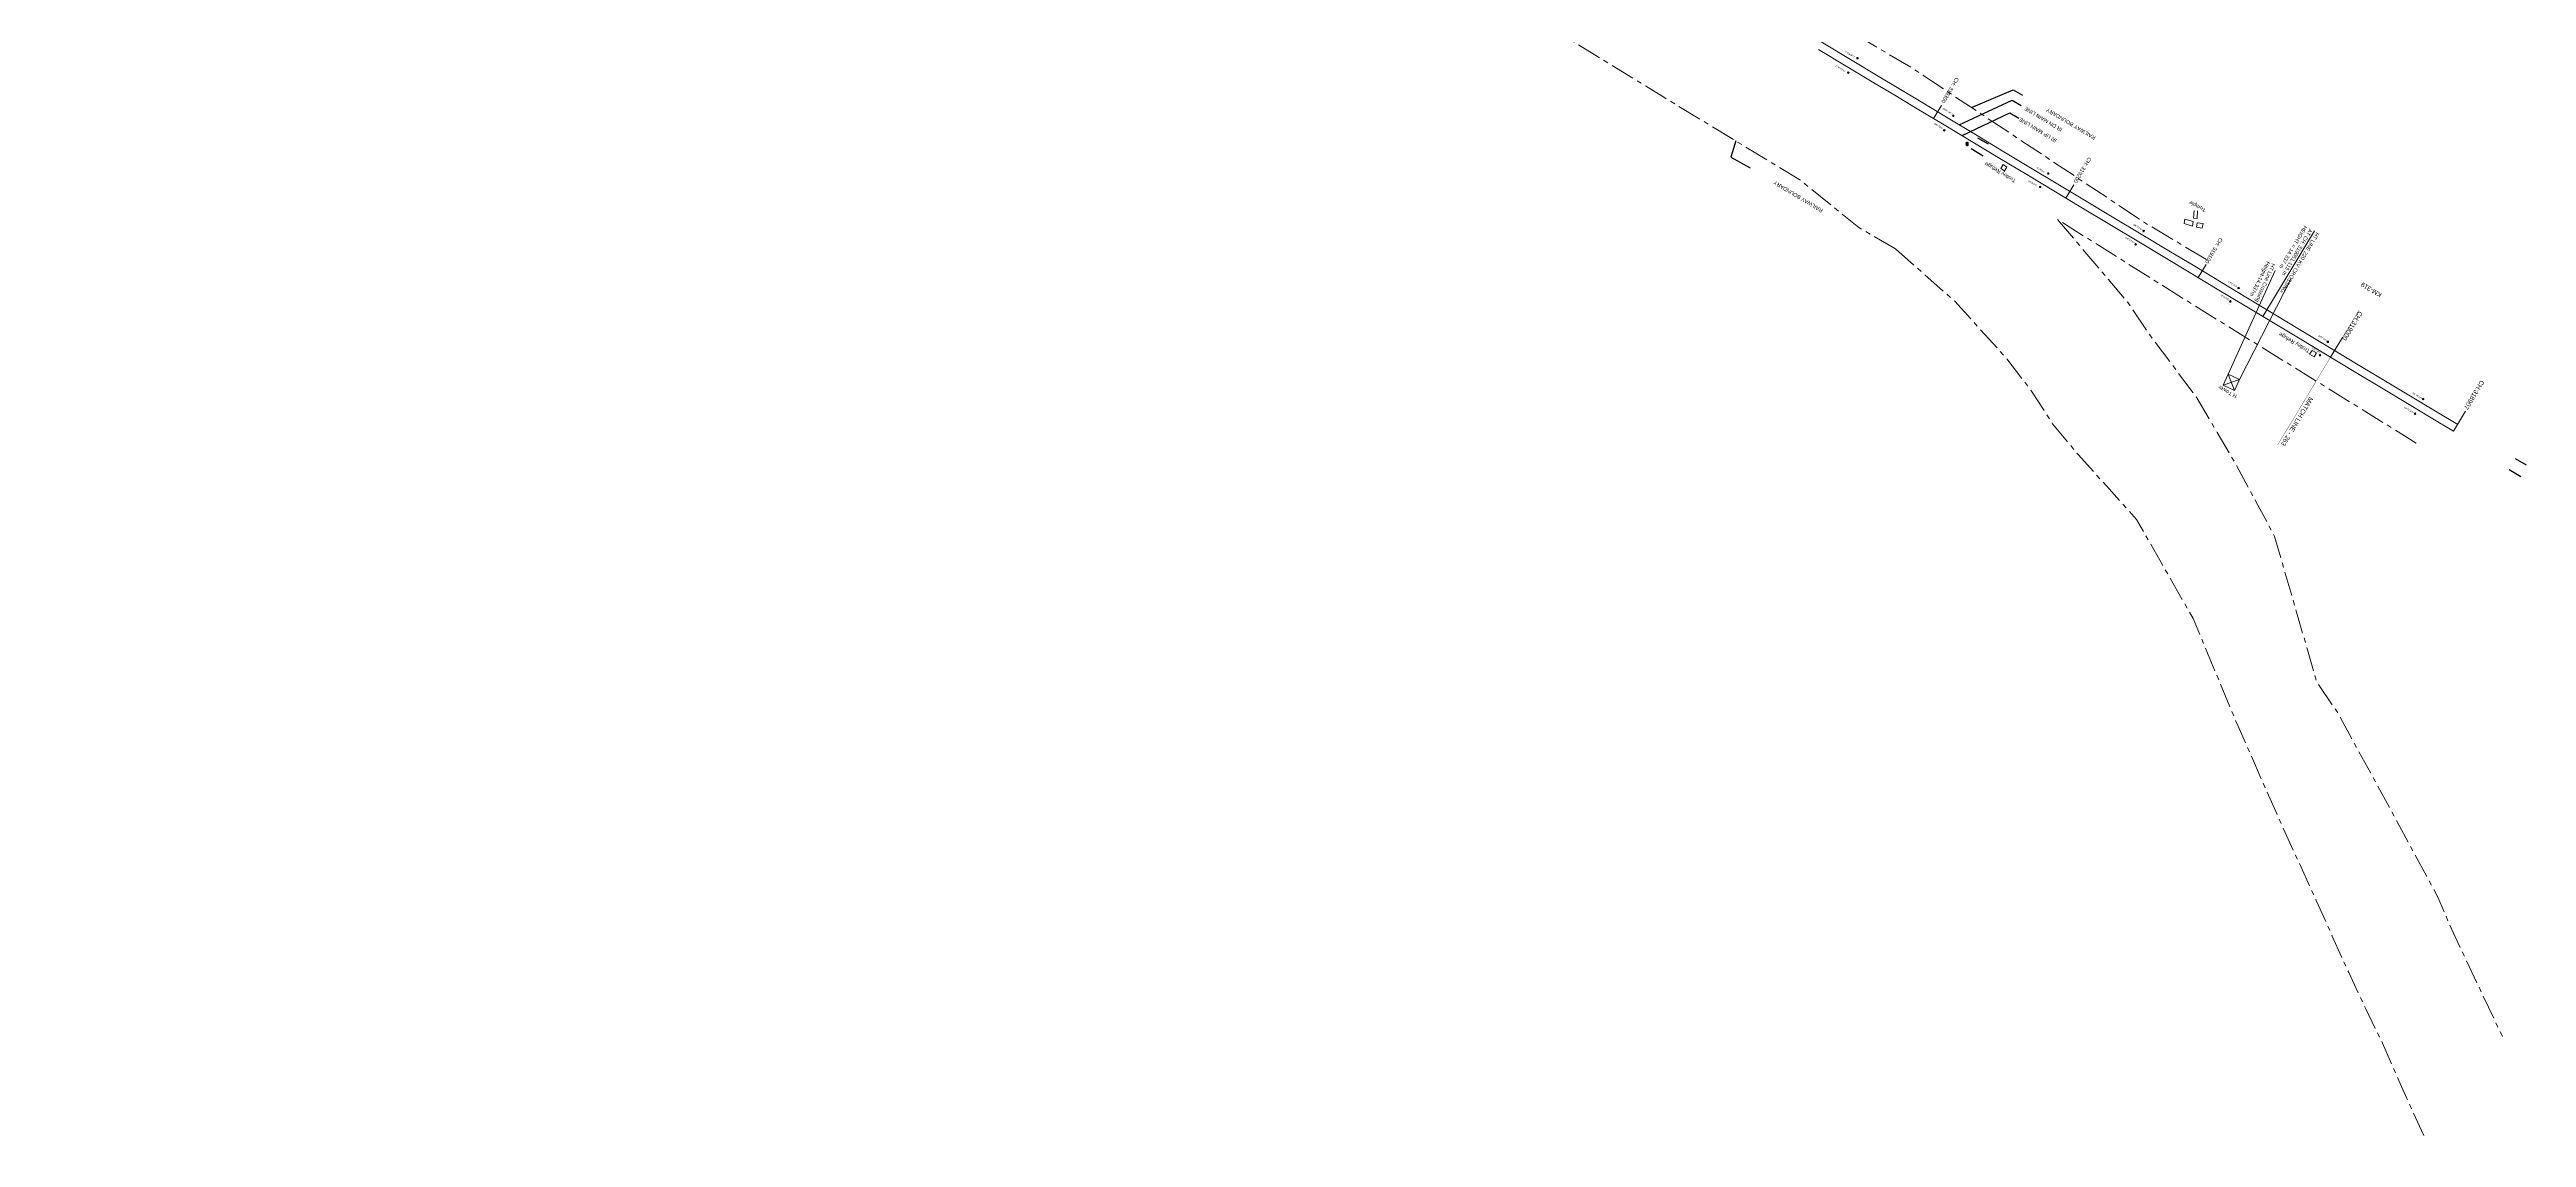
# Model space of a CAD drawing. Header units: metres. Extents: x 618808 to 629364, y 3390217 to 3397014.
# Drawn here: x 627760 to 629364, y 3390217 to 3390922 of the extents above; entities that cross this region are included whole.
import ezdxf
from ezdxf.enums import TextEntityAlignment as Align

# ---------------------------------------------------------------- set-up
doc = ezdxf.new("R2010")
doc.units = ezdxf.units.M
doc.header["$MEASUREMENT"] = 0
doc.linetypes.add('CENTER', pattern=[50.8, 31.75, -6.35, 6.35, -6.35])
doc.linetypes.add('PHANTOM2', pattern=[1.25, 0.625, -0.125, 0.125, -0.125, 0.125, -0.125])
for name, color, linetype, lineweight in [('Existing Chainage', 7, 'Continuous', 0), ('Existing IR Track', 143, 'Continuous', 0), ('Existing Railway Boundary', 7, 'CENTER', 0), ('flow direction', 7, 'Continuous', 0), ('HT & LT DETAILS IN PLAN', 7, 'Continuous', 0), ('IR Cut & Connection', 190, 'Continuous', 0), ('KM STONE', 7, 'Continuous', 0), ('MATCH LINE', 7, 'Continuous', 0), ('OHE MAST', 8, 'Continuous', 0), ('OHE MAST TEXT', 8, 'Continuous', 0), ('PWR_LINE', 134, 'POWER', 0), ('Religious_Place', 251, 'Continuous', 0), ('Sign Board', 251, 'Continuous', 0), ('Text', 251, 'Continuous', 0), ('Text1', 251, 'Continuous', 0), ('Tower', 7, 'Continuous', 0), ('Trolley Stand', 7, 'Continuous', 0)]:
    doc.layers.add(name, color=color, linetype=linetype, lineweight=lineweight)
doc.styles.get("Standard").update_dxf_attribs({"font": 'arial.ttf'})
doc.styles.add('Style-Arial', font='arial.ttf')
doc.styles.add('Text', font='arial.ttf', dxfattribs={"height": 2})
doc.linetypes.add('POWER', pattern='A,10,-0.2,[131,ltypeshp.shx,S=0.4,R=0,X=-0.2,Y=0],-0.2,[131,ltypeshp.shx,S=0.4,R=180,X=1.2,Y=0],-1.4,[131,ltypeshp.shx,S=0.4,R=0,X=-0.2,Y=0],-0.2,[131,ltypeshp.shx,S=0.4,R=180,X=1.2,Y=0],-1.4,[131,ltypeshp.shx,S=0.4,R=0,X=-0.2,Y=0],-0.2,[131,ltypeshp.shx,S=0.4,R=180,X=1.2,Y=0],-1.2', length=14.8)
doc.dimstyles.new('ISO-25', dxfattribs={"dimtxt": 2.5, "dimasz": 2.5, "dimexe": 1.25, "dimexo": 0.625, "dimtad": 1, "dimtxsty": 'Standard', "dimcen": 2.5, "dimadec": 0, "dimazin": 0, "dimtfac": 1, "dimtmove": 0, "dimatfit": 3, "dimfxl": 1, "dimarcsym": 0})

# ---------------------------------------------------------------- blocks, each defined once
blk = doc.blocks.new('SIG')
for color, points in [(1, [(-0.2, 0.4, 0.180295), (0, 0.3, -0.00255), (0, 0.3, -0.00255), (0, 0.3, 0.180295), (0.2, 0.4, -0.002654), (0.2, 0.4, 0.184495), (0.3, 0.7, 1.000001), (-0.3, 0.7, 0.184495), (-0.2, 0.4, -0.002654)]), (2, [(0.2, -0.2, -0.002654), (0.2, -0.2, 0.184495), (0.3, 0, 1.000001), (-0.3, 0, 0.184495), (-0.2, -0.2, -0.002654), (-0.2, -0.2, 0.180295), (0, -0.3, -0.00255), (0, -0.3, -0.00255), (0, -0.3, 0.180295)]), (3, [(0.2, -0.9, -0.002654), (0.2, -0.9, 0.184495), (0.3, -0.6, 1.000001), (-0.3, -0.6, 0.184495), (-0.2, -0.9, -0.002654), (-0.2, -0.9, 0.395599)])]:
    blk.add_hatch(color=color).paths.add_polyline_path(points)
for p, q in [((-0.3, 1), (-0.3, -0.9)), ((0.3, -0.9), (0.3, 1))]:
    blk.add_line(p, q)
at = {"flags": 128}
for points in [[(-0.3, 1), (-0.8, 1, 0.198758), (-0.4, 0.4, 0.003814), (-0.3, 0.4)], [(-0.3, 0.3), (-0.8, 0.3, 0.198758), (-0.4, -0.2, 0.003727), (-0.3, -0.3)], [(0.3, 1), (0.8, 1, -0.198758), (0.4, 0.4, -0.003814), (0.3, 0.4)], [(0.3, 0.3), (0.8, 0.3, -0.198758), (0.4, -0.2, -0.003727), (0.3, -0.3)], [(-0.3, -0.3), (-0.8, -0.3, 0.198758), (-0.4, -0.9, 0.003639), (-0.3, -0.9)], [(0.3, -0.3), (0.8, -0.3, -0.198758), (0.4, -0.9, -0.003639), (0.3, -0.9)]]:
    blk.add_lwpolyline(points, format="xyb", dxfattribs=at)
for centre, radius, start, end in [((0, 0.9), 0.324, 12.4049, 167.5951), ((0, 0.8), 0.357, 27.7578, 152.2422), ((0, -0.9), 0.324, 181.4572, 358.5428)]:
    blk.add_arc(centre, radius, start, end)
blk = doc.blocks.new('OHE MAST')
h = blk.add_hatch(color=256)
edge = h.paths.add_edge_path()
edge.add_arc((0, 0), 0.514, 0, 360)
at = {"const_width": 0.01, "flags": 128}
for points in [[(1.5, 3.5), (1.5, 2), (-1.5, 2), (-1.5, 3.5)], [(0, 2), (0, 0)]]:
    blk.add_lwpolyline(points, dxfattribs=at)
blk.add_circle((0, 0), 0.514)
blk = doc.blocks.new('KM POST PLAN')

msp = doc.modelspace()

# ---------------------------------------------------------------- linework, layer by layer
at = {"layer": 'Existing Chainage', "linetype": 'Continuous', "lineweight": 13, "flags": 128}
for points in [[(628985.183, 3390885.6998), (628980.0392, 3390877.1242)], [(629070.8977, 3390834.1622), (629065.7404, 3390825.5946)], [(629156.5825, 3390782.6048), (629151.425, 3390774.0374)], [(629244.8533, 3390735.3347), (629237.1131, 3390722.486)], [(629324.4267, 3390687.4357), (629316.6936, 3390674.5827)], [(629324.4267, 3390687.4357), (629316.6936, 3390674.5827)]]:
    msp.add_lwpolyline(points, dxfattribs=at)
at = {"layer": 'Existing IR Track', "flags": 128}
for points in [[(629319.4964, 3390678.8503), (629304.9372, 3390687.6063), (629272.7554, 3390706.943), (629254.9761, 3390717.6183), (629237.5312, 3390728.1278), (629216.9889, 3390740.5034), (629201.691, 3390749.7099), (629183.3845, 3390760.727), (629166.2808, 3390771.0312), (629149.1303, 3390781.3635), (629132.448, 3390791.3941), (629115.5479, 3390801.5557), (629096.8085, 3390812.842), (629077.824, 3390824.2759), (629060.5365, 3390834.6695), (629042.8783, 3390845.2861), (629025.6067, 3390855.6713), (629008.294, 3390866.1155), (628989.5568, 3390877.3637), (628970.9484, 3390888.5346), (628957.5241, 3390896.5957), (628944.2304, 3390904.5783), (628926.1422, 3390915.4442), (628891.5366, 3390936.2538)], [(629316.6936, 3390674.5827), (629302.313, 3390683.2349), (629287.9327, 3390691.887), (629270.1457, 3390702.5944), (629252.3587, 3390713.3019), (629234.9327, 3390723.7994), (629217.5061, 3390734.2974), (629199.0837, 3390745.3682), (629180.6616, 3390756.4373), (629163.6624, 3390766.6706), (629146.6626, 3390776.9042), (629129.8282, 3390787.0294), (629112.994, 3390797.1544), (629094.1853, 3390808.4743), (629075.3766, 3390819.7941), (629057.9167, 3390830.3042), (629040.4566, 3390840.8144), (629022.9884, 3390851.3102), (629005.5259, 3390861.8367), (628986.9304, 3390872.9907), (628968.3355, 3390884.1442), (628954.8819, 3390892.1973), (628941.431, 3390900.249), (628923.521, 3390911.0738), (628905.6062, 3390921.9016)]]:
    msp.add_lwpolyline(points, dxfattribs=at)
at = {"layer": 'Existing Railway Boundary', "ltscale": 0.5, "flags": 128}
for points in [[(628955.3903, 3390792.7231), (628931.5933, 3390806.5004), (628894.0251, 3390836.9955), (628805.3605, 3390890.9758), (628763.1272, 3390916.9343), (628721.4077, 3390942.8333), (628634.7683, 3390998.5313), (628587.091, 3391026.3426), (628541.4721, 3391053.7252), (628498.5869, 3391079.4164), (628461.1936, 3391101.0466), (628391.2271, 3391146.4682), (628362.6237, 3391162.4973), (628324.6397, 3391185.7049), (628291.5767, 3391211.6933), (628254.0781, 3391235.9403), (628157.3612, 3391308.2767), (628174.1002, 3391326.9143), (628137.357, 3391356.9761), (627964.1476, 3391459.1923), (627842.8937, 3391531.9115), (627628.8138, 3391662.2153), (627542.6631, 3391714.392), (627424.9352, 3391785.3705), (627222.9648, 3391909.2736), (627204.5725, 3391920.6394), (627188.744, 3391930.1784), (627172.9334, 3391939.7064), (627156.2431, 3391949.7674), (627139.5672, 3391959.8197), (627123.601, 3391969.4113), (627107.6038, 3391979.0215), (627094.8626, 3391986.7123), (627082.1497, 3391994.3859), (627065.7488, 3392004.2586), (627049.3375, 3392014.1375), (627032.6946, 3392024.1476), (627016.0309, 3392034.1701), (627000.4204, 3392043.5941), (626984.8329, 3392053.004), (626968.8891, 3392062.6064), (626952.9363, 3392072.2142), (626935.7844, 3392082.5282), (626918.6205, 3392092.8492), (626911.6028, 3392097.0645), (626893.0809, 3392108.2246), (626874.5706, 3392119.3777), (626856.2268, 3392130.4336), (626837.8855, 3392141.4881), (626820.3864, 3392152.0274), (626802.8816, 3392162.57), (626783.4724, 3392174.252), (626764.0577, 3392185.9374), (626746.1558, 3392196.7119), (626728.2543, 3392207.4863), (626707.0601, 3392220.2572), (626685.8746, 3392233.0229), (626648.9408, 3392255.2553), (626610.6712, 3392278.2676), (626591.3871, 3392289.8865), (626572.1184, 3392301.4961), (626553.8402, 3392312.4904), (626535.5663, 3392323.4823), (626522.8303, 3392331.1061), (626502.0043, 3392343.7024), (626484.7028, 3392354.0807), (626467.0127, 3392364.7717), (626449.2849, 3392375.4221), (626424.442, 3392390.2653), (626407.8647, 3392400.3136), (626390.2843, 3392410.9836), (626378.1904, 3392418.1073), (626367.3819, 3392424.6782), (626356.7585, 3392431.1355), (626339.0548, 3392441.7126), (626324.6325, 3392450.4845), (626311.6182, 3392458.3129), (626290.6128, 3392470.9931), (626276.2418, 3392479.6446), (626252.5581, 3392493.9648), (626233.8146, 3392505.2467), (626215.0541, 3392516.5389), (626191.0882, 3392530.9577), (626167.1186, 3392545.3787), (626148.2508, 3392556.7397), (626129.3895, 3392568.0967), (626109.0676, 3392580.3241), (626088.7404, 3392592.5546), (626063.7846, 3392607.5962), (626038.8416, 3392622.63), (626017.6425, 3392635.4182), (625996.4509, 3392648.2016), (625974.9359, 3392661.1602), (625952.8751, 3392674.4888), (625933.5372, 3392686.1045), (625914.159, 3392697.7444), (625896.1455, 3392708.6148), (625885.6622, 3392714.935), (625875.1898, 3392721.2486), (625871.6088, 3392723.3979), (625854.6293, 3392733.6202), (625837.6636, 3392743.8342), (625819.8659, 3392754.5631), (625802.0927, 3392765.2772), (625784.0738, 3392776.0974), (625766.0279, 3392786.9338), (625747.7802, 3392797.9258), (625729.6331, 3392808.8567), (625710.0131, 3392820.4001), (625690.2406, 3392832.0331), (625670.5571, 3392843.8213), (625650.9098, 3392855.5881), (625631.8821, 3392867.0602), (625612.8815, 3392878.5159), (625595.4116, 3392889.057), (625577.9617, 3392899.586), (625560.977, 3392909.7984), (625543.9665, 3392920.0263), (625527.0929, 3392930.2025), (625510.2317, 3392940.3713), (625492.2072, 3392951.2501), (625474.1887, 3392962.1253), (625459.4135, 3392971.0439), (625444.6385, 3392979.9623), (625429.7392, 3392988.9655), (625414.8651, 3392997.9534), (625398.0894, 3393008.048), (625381.2878, 3393018.1581), (625364.4876, 3393028.2943), (625347.6668, 3393038.4431), (625341.4954, 3393042.1962), (625336.6811, 3393045.1488), (625324.9758, 3393052.1854), (625313.1706, 3393059.282), (625305.1662, 3393064.122), (625297.2032, 3393068.9372), (625281.7488, 3393078.2354), (625266.3027, 3393087.5539), (625250.5827, 3393097.0002), (625234.8576, 3393106.4748), (625220.9629, 3393114.8441), (625207.0756, 3393123.2089), (625191.9734, 3393132.2824), (625166.0786, 3393147.7733), (625153.4581, 3393156.0581), (625151.114, 3393150.7018), (625147.8866, 3393153.7551), (625116.7003, 3393173.3287), (625093.3281, 3393188.0041), (625071.1556, 3393203.0477), (625055.7157, 3393212.8225), (625027.3997, 3393228.6096), (625007.6825, 3393240.5669), (624979.825, 3393257.4607), (624954.8894, 3393272.5826), (624917.8619, 3393296.9088), (624917.926, 3393297.7354), (624854.2544, 3393338.3806), (624790.1714, 3393374.1107), (624761.6212, 3393391.1947), (624742.8731, 3393402.4132), (624713.9783, 3393419.7034), (624678.9617, 3393441.6196), (624667.4095, 3393431.6005), (624566.1173, 3393492.8402), (624519.8878, 3393520.9391), (624450.2813, 3393561.7296), (624447.0221, 3393556.3381), (624253.5789, 3393673.1377), (624021.9727, 3393812.2493)], [(629156.7971, 3390785.7736), (629118.8139, 3390808.3654), (628965.585, 3390910.1915), (628860.4585, 3390972.4254), (628805.8587, 3391007.2721), (628698.6241, 3391069.4447), (628562.2135, 3391152.4313), (628378.3014, 3391261.9076), (628246.7992, 3391338.8997), (628202.7811, 3391365.0852), (627967.1915, 3391505.704)], [(629292.5469, 3390666.8579), (629217.2372, 3390713.549), (629141.3179, 3390760.7178), (629060.3018, 3390811.7357)], [(629060.302, 3390811.736), (629106.014, 3390757.67), (629119.966, 3390736.905), (629135.502, 3390716.314), (629150.56, 3390696.134)], [(628955.39, 3390792.723), (628993.785, 3390758.757), (629027.127, 3390721.754), (629042.813, 3390701.356), (629057.114, 3390679.375), (629073.634, 3390659.377), (629091.99, 3390639.032), (629111.523, 3390617.22), (629148.13, 3390553.023), (629157.928, 3390529.57), (629177.016, 3390483.732), (629207.469, 3390414.778), (629217.988, 3390391.943), (629227.855, 3390370.367), (629238.196, 3390347.19), (629248.841, 3390323.811), (629259.844, 3390300.09), (629270.667, 3390277.988), (629286.539, 3390242.054), (629295.986, 3390221.332), (629298.2525, 3390216.775)], [(629150.56, 3390696.134), (629163.67, 3390673.684), (629176.262, 3390652.198), (629189.005, 3390628.603), (629200.847, 3390606.301), (629228.151, 3390512.073), (629242.121, 3390491.376), (629281.578, 3390418.897), (629306.495, 3390372.58), (629316.6, 3390349.228), (629348.3491, 3390282.1979)]]:
    msp.add_lwpolyline(points, dxfattribs=at)
at = {"layer": 'HT & LT DETAILS IN PLAN', "lineweight": 13, "flags": 128}
msp.add_lwpolyline([(629226.6263, 3390804.2781), (629193.3131, 3390748.8356)], dxfattribs=at)
at = {"layer": 'IR Cut & Connection', "color": 190, "lineweight": 0, "flags": 128}
for points in [[(629319.4964, 3390678.8503), (629304.9372, 3390687.6063), (629272.7554, 3390706.943), (629254.9761, 3390717.6183), (629237.5312, 3390728.1278), (629216.9889, 3390740.5034), (629201.691, 3390749.7099), (629183.3845, 3390760.727), (629166.2808, 3390771.0312), (629149.1303, 3390781.3635), (629132.448, 3390791.3941), (629115.5479, 3390801.5557), (629096.8085, 3390812.842), (629077.824, 3390824.2759), (629060.5365, 3390834.6695), (629042.8783, 3390845.2861), (629025.6067, 3390855.6713), (629008.294, 3390866.1155), (628989.5568, 3390877.3637), (628970.9484, 3390888.5346), (628957.5241, 3390896.5957), (628944.2304, 3390904.5783), (628926.1422, 3390915.4442), (628891.5366, 3390936.2538)], [(629316.6936, 3390674.5827), (629302.313, 3390683.2349), (629287.9327, 3390691.887), (629270.1457, 3390702.5944), (629252.3587, 3390713.3019), (629234.9327, 3390723.7994), (629217.5061, 3390734.2974), (629199.0837, 3390745.3682), (629180.6616, 3390756.4373), (629163.6624, 3390766.6706), (629146.6626, 3390776.9042), (629129.8282, 3390787.0294), (629112.994, 3390797.1544), (629094.1853, 3390808.4743), (629075.3766, 3390819.7941), (629057.9167, 3390830.3042), (629040.4566, 3390840.8144), (629022.9884, 3390851.3102), (629005.5259, 3390861.8367), (628986.9304, 3390872.9907), (628968.3355, 3390884.1442), (628954.8819, 3390892.1973), (628941.431, 3390900.249), (628923.521, 3390911.0738), (628905.6062, 3390921.9016)]]:
    msp.add_lwpolyline(points, dxfattribs=at)
at = {"layer": 'MATCH LINE', "linetype": 'PHANTOM2', "ltscale": 15, "const_width": 0.2}
msp.add_lwpolyline([(629255.5221, 3390753.0448), (629202.7696, 3390665.4759)], dxfattribs=at)
at = {"layer": 'PWR_LINE', "flags": 128}
for points in [[(629201.2581, 3390778.7624), (629170.7962, 3390711.5411)], [(629211.6574, 3390773.4047), (629178.2241, 3390708.0663)]]:
    msp.add_lwpolyline(points, dxfattribs=at)
at = {"layer": 'Religious_Place', "flags": 128}
msp.add_lwpolyline([(629150.991, 3390817.395), (629150.7229, 3390812.4033), (629148.4236, 3390812.5268), (629148.6917, 3390817.5185)], dxfattribs=at)
at = {"layer": 'Religious_Place'}
for points in [[(629142.6457, 3390812.0076), (629142.2113, 3390809.0914), (629147.7888, 3390807.4513), (629148.2232, 3390810.3675)], [(629154.0331, 3390806.1858), (629150.2494, 3390806.7278), (629150.6838, 3390809.644), (629154.5691, 3390809.0875)]]:
    msp.add_3dface(points, dxfattribs=at)
at = {"layer": 'Tower', "flags": 128}
for points in [[(629178.2241, 3390708.0663), (629167.5202, 3390704.2972)], [(629174.9484, 3390700.8223), (629170.7962, 3390711.5411)]]:
    msp.add_lwpolyline(points, dxfattribs=at)
at = {"layer": 'Tower'}
msp.add_3dface([(629170.7962, 3390711.5411), (629178.2241, 3390708.0663), (629174.9484, 3390700.8223), (629167.5202, 3390704.2972)], dxfattribs=at)
at = {"layer": 'Trolley Stand'}
for points in [[(629025.1763, 3390847.2737), (629027.4185, 3390845.7346), (629025.8966, 3390843.2156), (629023.6543, 3390844.7548)], [(629227.9828, 3390725.2677), (629226.4118, 3390722.8158), (629223.509, 3390724.4406), (629225.0847, 3390726.9)]]:
    msp.add_3dface(points, dxfattribs=at)

# ---------------------------------------------------------------- block references
at = {"layer": 'KM STONE'}
ref = msp.add_blockref('KM POST PLAN', (629256.7123, 3390755.0205), dxfattribs=dict(at, xscale=0.5, yscale=0.5, zscale=0.5, rotation=148.9344517853904))
ref.add_attrib('KM-POST', 'KM-319', dxfattribs={"layer": '0', "height": 3, "rotation": 148.9344518, "style": 'Style-Arial'}).set_placement((629263.4205, 3390766.156), align=Align.MIDDLE_CENTER)
at = {"layer": 'OHE MAST', "color": 2, "rotation": 149.0208306544455}
for p in [(628930.7481, 3390916.2615), (628924.8127, 3390906.9397), (628986.9139, 3390869.5629), (628992.8345, 3390878.9222), (629054.2979, 3390841.5002), (629049.061, 3390832.8003), (629116.0164, 3390804.3133), (629110.8255, 3390795.5832), (629172.2454, 3390758.6037), (629177.512, 3390767.2704), (629230.2417, 3390723.8103), (629235.2987, 3390732.4493), (629297.0433, 3390695.324), (629291.788, 3390685.8435)]:
    msp.add_blockref('OHE MAST', p, dxfattribs=at)
at = {"layer": 'Sign Board'}
msp.add_blockref('SIG', (629001.7276, 3390860.6315), dxfattribs=at)

# ---------------------------------------------------------------- texts
at = {"layer": 'Existing Chainage', "lineweight": 0, "attachment_point": 6, "line_spacing_factor": 0.6, "style": 'Style-Arial'}
for s, insert, char_height, rotation in [('CH: 319300', (628985.912, 3390887.3773), 2.5, 239.0440505), ('CH: 319200', (629071.6034, 3390835.7121), 2.5, 238.9538043), ('CH: 319100', (629156.7353, 3390783.5436), 2.5, 238.9526538), ('CH:319000', (629245.742, 3390733.657), 3, 238.9347597), ('CH:318907', (629324.5605, 3390688.9193), 3, 238.9664391)]:
    msp.add_mtext(s, dxfattribs=dict(at, insert=insert, char_height=char_height, rotation=rotation))
at = {"layer": 'Existing IR Track', "color": 7, "lineweight": 0}
for s, p in [('IR DN MAIN LINE', (629039.0857, 3390883.9391)), ('IR UP MAIN LINE', (629035.6628, 3390876.8928))]:
    msp.add_text(s, height=2.5, rotation=149, dxfattribs=at).set_placement(p, align=Align.MIDDLE_RIGHT)
at = {"layer": 'Existing Railway Boundary', "linetype": 'Continuous', "ltscale": 5}
for p in [(629085.226, 3390865.3248), (628908.6457, 3390818.1841)]:
    msp.add_text('RAILWAY BOUNDARY', height=2.5, rotation=149, dxfattribs=at).set_placement(p)
at = {"layer": 'HT & LT DETAILS IN PLAN', "style": 'Style-Arial'}
for s, p in [('HEIGHT = 14.337 m', (629219.9526, 3390808.0297)), ('HT LINE 220 KV CROSSING', (629227.7419, 3390803.709)), ('AT CH: 319051.115 m', (629223.3073, 3390806.0355))]:
    msp.add_text(s, height=2.5, rotation=239.1160485, dxfattribs=at).set_placement(p)
at = {"layer": 'MATCH LINE', "linetype": 'Continuous'}
msp.add_text('MATCH LINE - 263', height=3, rotation=239.0346667, dxfattribs=at).set_placement((629223.3975, 3390697.0426))
at = {"layer": 'OHE MAST TEXT'}
for s, p in [('OHE319/12', (628928.9667, 3390917.5103)), ('OHE319/11', (628923.0527, 3390908.1403)), ('OHE319/10', (628992.491, 3390880.4496)), ('OHE319/9', (628986.4485, 3390870.9708)), ('OHE319/7', (629047.2147, 3390833.9453)), ('OHE319/8', (629052.4607, 3390842.6243)), ('OHE319/6', (629115.3571, 3390805.5415)), ('OHE319/5', (629110.1987, 3390797.1295)), ('OHE319/4', (629176.6888, 3390768.6118)), ('OHE319/3', (629171.5218, 3390760.032)), ('OHE319/1', (629231.0084, 3390725.5575)), ('OHE319/2', (629234.8993, 3390733.6406)), ('OHE318/26', (629296.5911, 3390696.0758)), ('OHE318/27', (629291.0336, 3390686.9555))]:
    msp.add_text(s, height=1, rotation=149, dxfattribs=at).set_placement(p)
at = {"layer": 'Text'}
msp.add_text('Temple', height=2.5, rotation=152.8734397, dxfattribs=at).set_placement((629156.6463, 3390818.6616))
at = {"layer": 'Text1', "style": 'Text'}
for p in [(629033.6735, 3390837.5199), (629224.0226, 3390727.123)]:
    msp.add_text('Trolley Refuge', height=2.5, rotation=149.3383277, dxfattribs=at).set_placement(p)
at = {"layer": 'Tower'}
for s, rotation, p in [('Height-14.337m', 243.3761247, (629195.9071, 3390784.8063)), ('HT Line Crossing', 246.2260383, (629199.089, 3390783.5237)), ('H.Tower', 151.0443592, (629176.7732, 3390697.9704))]:
    msp.add_text(s, height=2.5, rotation=rotation, dxfattribs=at).set_placement(p)

# ---------------------------------------------------------------- leaders
at = {"layer": 'Existing IR Track', "color": 7, "lineweight": 0}
for points in [[(628996.6658, 3390873.0961), (629030.9099, 3390889.1167), (629036.8281, 3390885.5516)], [(628998.4351, 3390866.0899), (629029.3347, 3390880.9275), (629035.2529, 3390877.3625)]]:
    msp.add_leader(points, dimstyle='ISO-25', override={"dimtxt": 0.5, "dimtad": 0}, dxfattribs=at)
at = {"layer": 'Existing Railway Boundary', "linetype": 'Continuous', "ltscale": 5}
for points in [[(629004.6808, 3390884.2109), (629031.6025, 3390895.8377), (629037.5207, 3390892.2727)], [(628851.9312, 3390862.6229), (628848.6476, 3390852.0969), (628861.1756, 3390845.1199)]]:
    msp.add_leader(points, dimstyle='ISO-25', override={"dimtxt": 0.5, "dimtad": 0}, dxfattribs=at)
at = {"layer": 'flow direction', "lineweight": 0}
for points in [[(629004.4385, 3390857.682), (629012.0535, 3390853.0534)], [(629015.6709, 3390860.4637), (629008.6683, 3390864.5077)], [(629352.712, 3390649.7621), (629360.3271, 3390645.1336)], [(629363.9445, 3390652.5439), (629356.9419, 3390656.5879)]]:
    msp.add_leader(points, dimstyle='ISO-25', override={"dimtxt": 0.5, "dimasz": 2, "dimtad": 0}, dxfattribs=at)

doc.saveas('drawing.dxf')
